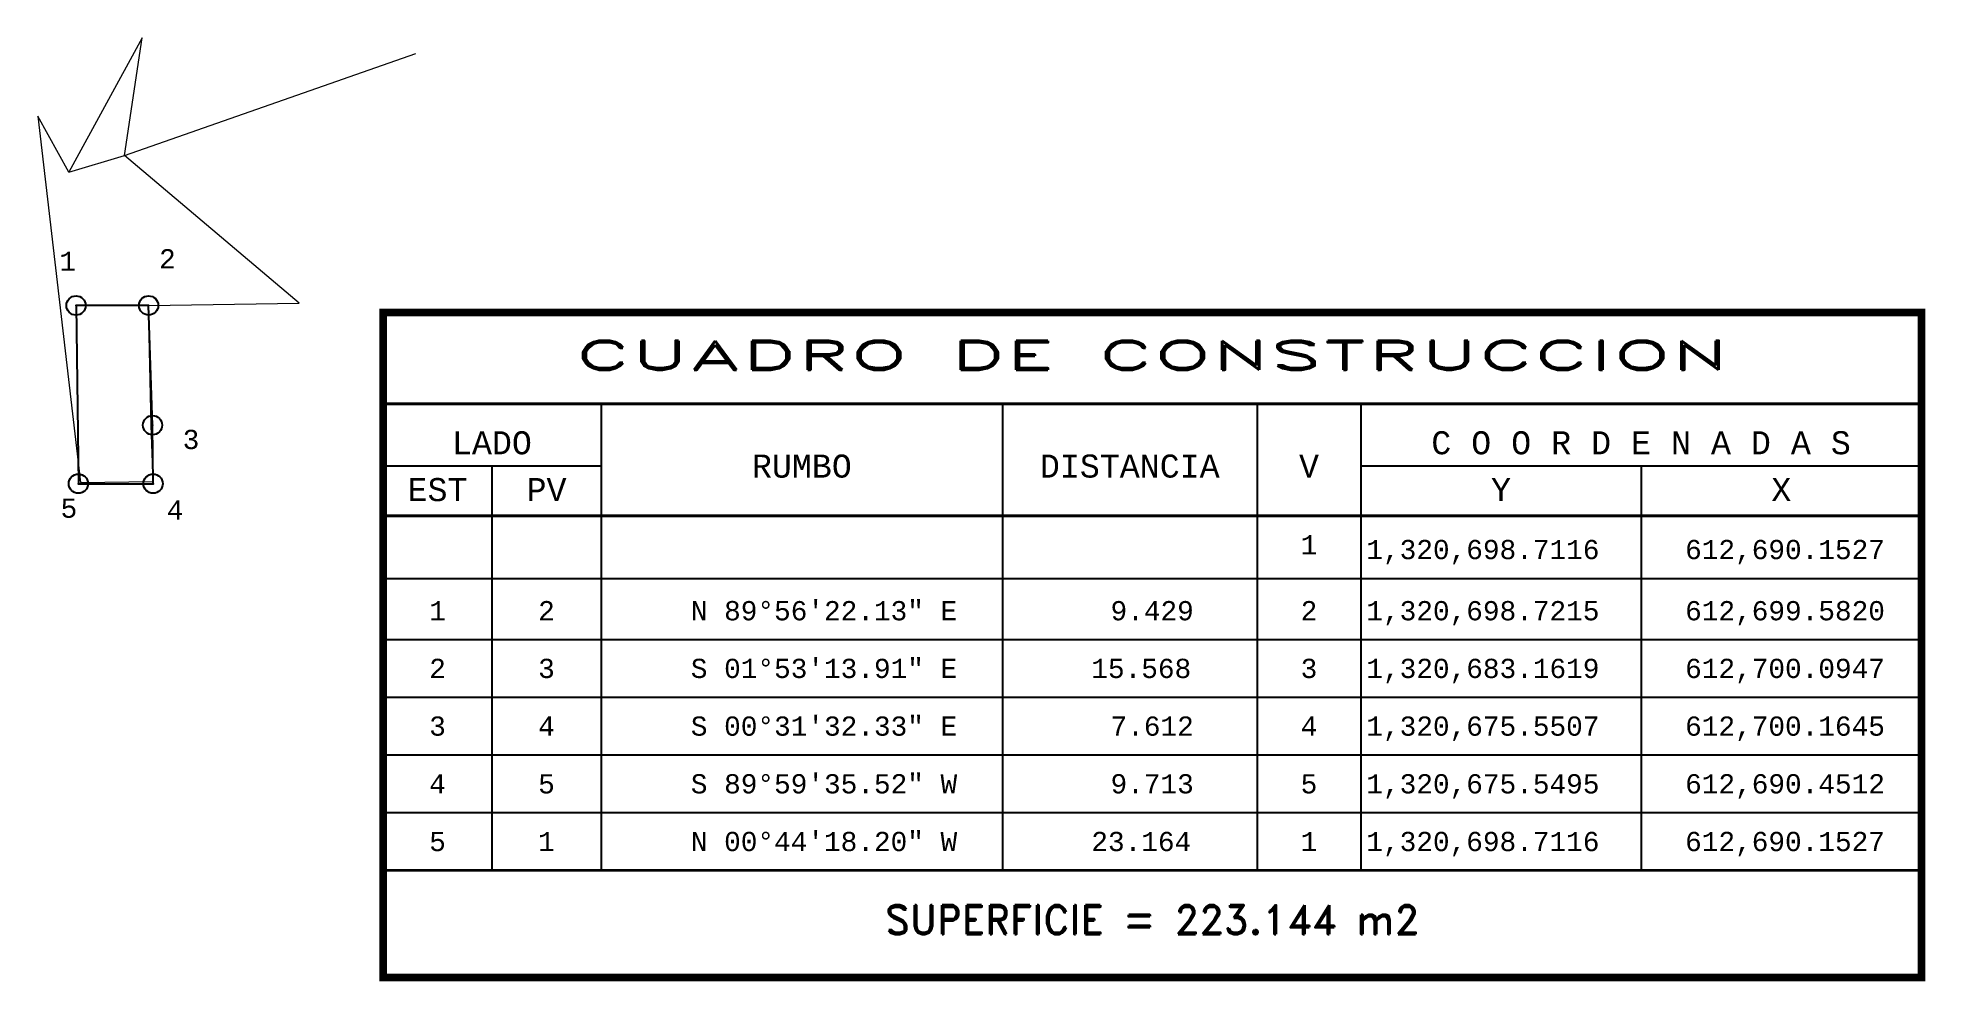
# Model space of a CAD drawing. Header units: millimetres. Extents: x 612685 to 612930, y 1320611 to 1320734.
import ezdxf
from ezdxf.enums import TextEntityAlignment as Align

# ---------------------------------------------------------------- set-up
doc = ezdxf.new("R2010")
doc.units = ezdxf.units.MM
doc.header["$PDMODE"] = 32
doc.header["$PDSIZE"] = 2.5
for name, color, linetype in [('CVL_CUADCON', 1, 'Continuous'), ('CVL_CUADCON_LIN', 8, 'Continuous'), ('CVL_CUADCON_TIT', 1, 'Continuous'), ('CVL_CUADCON_TX', 2, 'Continuous'), ('CVL_PUNTO', 2, 'Continuous'), ('CVL_PUNTO_NUM', 2, 'Continuous')]:
    doc.layers.add(name, color=color, linetype=linetype)
doc.styles.add('HUECA1', font='hueca1.shx')
doc.styles.add('MONOTXT4', font='monotxt4.shx')

msp = doc.modelspace()

# ---------------------------------------------------------------- linework, layer by layer
at = {"color": 2}
msp.add_lwpolyline([(612699.58, 1320698.72), (612690.15, 1320698.71), (612690.45, 1320675.55), (612700.16, 1320675.55), (612700.09, 1320683.16), (612699.58, 1320698.72)], dxfattribs=at)
msp.add_lwpolyline([(612690.45, 1320675.89), (612690.45, 1320675.55)])
at = {"layer": 'CVL_CUADCON', "color": 1, "linetype": 'Continuous', "const_width": 1, "flags": 128}
msp.add_lwpolyline([(612730.05, 1320697.79), (612929.99, 1320697.79), (612929.99, 1320611.37), (612730.05, 1320611.37)], close=True, dxfattribs=at)
at = {"layer": 'CVL_CUADCON', "color": 1, "linetype": 'Continuous', "const_width": 0.375, "flags": 128}
for points in [[(612730.05, 1320685.92), (612929.99, 1320685.92)], [(612730.05, 1320671.37), (612929.99, 1320671.37)], [(612730.05, 1320625.29), (612929.99, 1320625.29)]]:
    msp.add_lwpolyline(points, dxfattribs=at)
at = {"layer": 'CVL_CUADCON_LIN', "color": 8, "linetype": 'Continuous'}
for p, q in [((612758.38, 1320685.92), (612758.38, 1320625.29)), ((612810.55, 1320685.92), (612810.55, 1320625.29)), ((612843.66, 1320685.92), (612843.66, 1320625.29)), ((612857.13, 1320685.92), (612857.13, 1320625.29)), ((612730.05, 1320677.85), (612758.38, 1320677.85)), ((612744.2, 1320677.85), (612744.2, 1320625.29)), ((612857.13, 1320677.85), (612929.99, 1320677.85)), ((612893.56, 1320677.85), (612893.56, 1320625.29)), ((612730.05, 1320663.24), (612929.99, 1320663.24)), ((612730.05, 1320655.29), (612929.99, 1320655.29)), ((612730.05, 1320647.79), (612929.99, 1320647.79)), ((612730.05, 1320640.29), (612929.99, 1320640.29)), ((612730.05, 1320632.79), (612929.99, 1320632.79)), ((612730.05, 1320625.29), (612929.99, 1320625.29))]:
    msp.add_line(p, q, dxfattribs=at)
at = {"layer": 'CVL_CUADCON_TIT', "color": 2, "lineweight": 18, "ltscale": 0.5, "flags": 128}
msp.add_lwpolyline([(612690.15, 1320698.71), (612699.58, 1320698.72), (612719.16, 1320699.02), (612696.44, 1320718.21), (612698.76, 1320733.52), (612689.23, 1320716.03), (612685.17, 1320723.31), (612690.72, 1320675.72), (612700.16, 1320675.82), (612699.92, 1320683.16), (612699.58, 1320698.72)], dxfattribs=at)
at = {"layer": 'CVL_CUADCON_TIT', "color": 3, "lineweight": 18, "ltscale": 0.5, "flags": 128}
msp.add_lwpolyline([(612689.23, 1320716.03), (612696.44, 1320718.21), (612734.32, 1320731.47)], dxfattribs=at)
at = {"layer": 'CVL_PUNTO', "color": 2}
for p in [(612690.15, 1320698.71), (612699.58, 1320698.72), (612700.09, 1320683.16), (612690.45, 1320675.55), (612700.16, 1320675.55)]:
    msp.add_point(p, dxfattribs=at)

# ---------------------------------------------------------------- texts
at = {"layer": 'CVL_CUADCON_TIT', "color": 1, "style": 'HUECA1', "width": 1.758658}
msp.add_text('CUADRO DE CONSTRUCCION', height=3.75, dxfattribs=at).set_placement((612755.05, 1320690.37), (612904.99, 1320690.37), align=Align.FIT)
at = {"layer": 'CVL_CUADCON_TIT', "color": 1, "style": 'MONOTXT4'}
for s, p in [('LADO', (612744.2, 1320679.37)), ('C O O R D E N A D A S', (612893.55, 1320679.37)), ('EST', (612737.13, 1320673.28)), ('PV', (612751.3, 1320673.28)), ('Y', (612875.35, 1320673.28)), ('X', (612911.78, 1320673.28))]:
    msp.add_text(s, height=3, dxfattribs=at).set_placement(p, align=Align.CENTER)
at = {"layer": 'CVL_CUADCON_TIT', "color": 1}
for s, height, style, p in [('RUMBO', 3, 'MONOTXT4', (612784.48, 1320677.84)), ('DISTANCIA', 3, 'MONOTXT4', (612827.1, 1320677.84)), ('V', 3, 'MONOTXT4', (612850.4, 1320677.84)), ('SUPERFICIE = 223.144 m2', 3.75, 'HUECA1', (612830.02, 1320618.87))]:
    msp.add_text(s, height=height, dxfattribs=dict(at, style=style)).set_placement(p, align=Align.MIDDLE)
at = {"layer": 'CVL_CUADCON_TX', "color": 2, "style": 'MONOTXT4'}
for s, p in [('1', (612850.39, 1320666.36)), ('1', (612737.13, 1320657.79)), ('2', (612751.29, 1320657.79)), ('2', (612850.39, 1320657.79)), ('2', (612737.13, 1320650.29)), ('3', (612751.29, 1320650.29)), ('3', (612850.39, 1320650.29)), ('3', (612737.13, 1320642.79)), ('4', (612751.29, 1320642.79)), ('4', (612850.39, 1320642.79)), ('4', (612737.13, 1320635.29)), ('5', (612751.29, 1320635.29)), ('5', (612850.39, 1320635.29)), ('5', (612737.13, 1320627.79)), ('1', (612751.29, 1320627.79)), ('1', (612850.39, 1320627.79))]:
    msp.add_text(s, height=2.5, dxfattribs=at).set_placement(p, align=Align.CENTER)
for s, p in [('1,320,698.7116', (612857.85, 1320665.74)), ('612,690.1527', (612899.28, 1320665.74)), ('N 89%%d56\'22.13" E', (612770.05, 1320657.79)), ('9.429', (612824.6, 1320657.79)), ('1,320,698.7215', (612857.85, 1320657.79)), ('612,699.5820', (612899.28, 1320657.79)), ('S 01%%d53\'13.91" E', (612770.05, 1320650.29)), ('15.568', (612822.1, 1320650.29)), ('1,320,683.1619', (612857.85, 1320650.29)), ('612,700.0947', (612899.28, 1320650.29)), ('S 00%%d31\'32.33" E', (612770.05, 1320642.79)), ('7.612', (612824.6, 1320642.79)), ('1,320,675.5507', (612857.85, 1320642.79)), ('612,700.1645', (612899.28, 1320642.79)), ('S 89%%d59\'35.52" W', (612770.05, 1320635.29)), ('9.713', (612824.6, 1320635.29)), ('1,320,675.5495', (612857.85, 1320635.29)), ('612,690.4512', (612899.28, 1320635.29)), ('N 00%%d44\'18.20" W', (612770.05, 1320627.79)), ('23.164', (612822.1, 1320627.79)), ('1,320,698.7116', (612857.85, 1320627.79)), ('612,690.1527', (612899.28, 1320627.79))]:
    msp.add_text(s, height=2.5, dxfattribs=at).set_placement(p)
at = {"layer": 'CVL_PUNTO_NUM', "color": 2, "style": 'MONOTXT4'}
for s, p in [('1', (612687.99, 1320703.22)), ('2', (612700.94, 1320703.53)), ('3', (612704.01, 1320680.05)), ('5', (612688.14, 1320671.12)), ('4', (612701.93, 1320670.87))]:
    msp.add_text(s, height=2.5, dxfattribs=at).set_placement(p)

doc.saveas('drawing.dxf')
